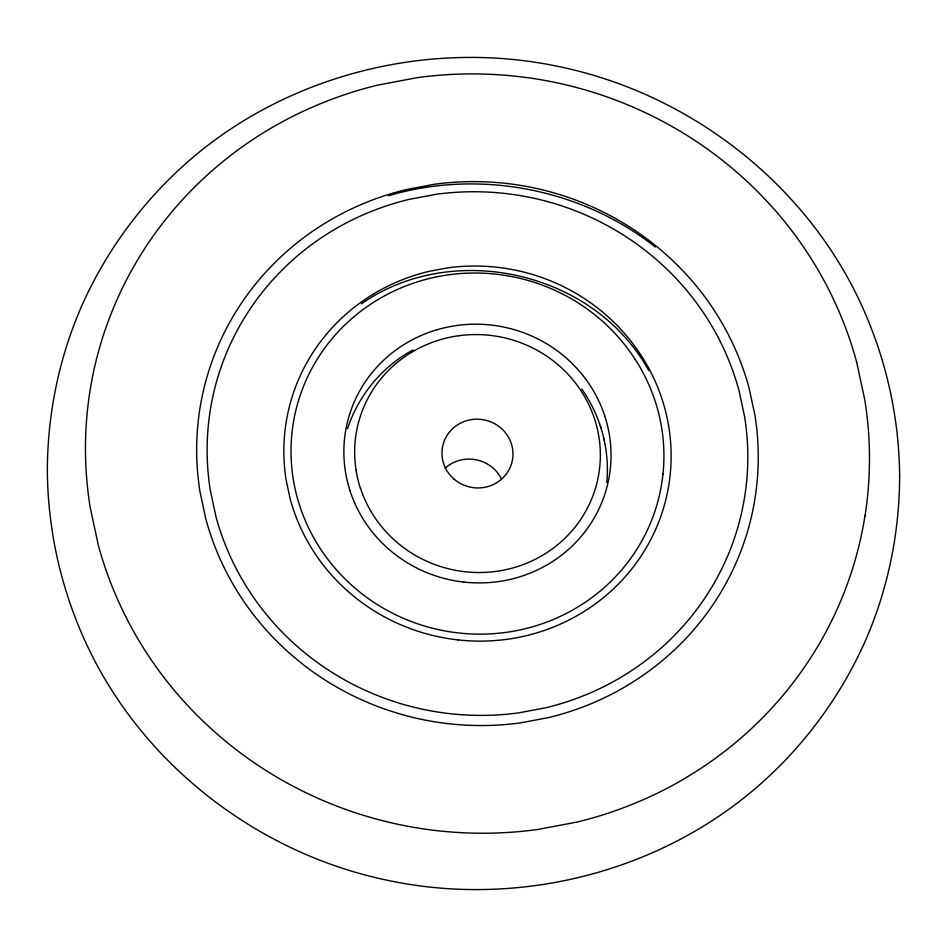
<?xml version="1.0" encoding="UTF-8"?>
<svg xmlns="http://www.w3.org/2000/svg" width="947" height="947" viewBox="0 0 947 947"><rect width="100%" height="100%" fill="white"/><g stroke="black" fill="none" stroke-linecap="round" stroke-linejoin="round"><path stroke-width="1.42" d="M606.814 482.544C609.868 449.742 600.86 416.017 581.813 389.134M347.549 428.565C358.475 395.408 382.162 366.548 412.939 349.952M361.387 303.845C453.554 239.461 594.467 271.907 648.695 370.514M388.59 195.721C479.016 168.933 581.304 188.524 655.3 247.025M600.327 425.665L600.966 428.008M603.724 438.201L604.399 440.675M856.668 362.121L864.836 400.155A394.39 380.954 11.3 0 1 864.99 516.008M746.414 483.384A270.451 261.242 11.3 0 1 621.717 676.821A272.002 262.733 11.3 0 1 546.076 707.705L519.074 712.819A271.99 262.721 11.3 0 1 436.567 711.848A268.581 259.431 11.3 0 1 410.572 706.391A271.067 261.822 11.3 0 1 272.109 621.244A268.617 259.454 11.3 0 1 248.824 590.348A271.931 262.674 11.3 0 1 215.952 516.636L210.329 490.404A271.943 262.686 11.3 0 1 210.222 410.513A268.617 259.454 11.3 0 1 215.514 385.405A271.067 261.834 11.3 0 1 301.596 252.423A268.617 259.466 11.3 0 1 333.19 230.275A271.931 262.674 11.3 0 1 408.867 199.426L435.869 194.324A271.943 262.686 11.3 0 1 518.376 195.295A268.605 259.454 11.3 0 1 544.371 200.74A271.067 261.822 11.3 0 1 682.834 285.899A268.581 259.431 11.3 0 1 706.119 316.795A271.99 262.721 11.3 0 1 738.98 390.507L744.614 416.727A271.99 262.721 11.3 0 1 746.461 483.384M641.261 355.599A194.833 188.193 11.3 0 1 664.806 408.394A192.359 185.801 11.3 0 1 668.842 427.18A194.833 188.204 11.3 0 1 670.156 474.932A193.733 187.127 11.3 0 1 580.807 613.49A194.845 188.204 11.3 0 1 536.109 633.069A192.549 185.991 11.3 0 1 507.272 639.272A194.833 188.193 11.3 0 1 457.981 639.912M641.226 355.622A193.721 187.115 11.3 0 0 496.962 267.255A194.81 188.169 11.3 0 0 447.671 267.871L428.328 271.517A194.798 188.157 11.3 0 0 374.124 293.617M374.136 293.653A193.685 187.092 11.3 0 0 284.834 432.211A194.81 188.169 11.3 0 0 286.112 479.963L290.137 498.749A194.798 188.157 11.3 0 0 313.682 551.545A193.685 187.08 11.3 0 0 457.981 639.876M864.931 515.997A392.188 378.824 11.3 0 1 686.646 777.286M856.668 362.121A394.378 380.943 11.3 0 0 809.01 255.252A389.442 376.172 11.3 0 0 775.226 210.471A393.845 380.422 11.3 0 0 707.48 149.105A390.365 377.06 11.3 0 0 660.461 120.186A393.845 380.422 11.3 0 0 574.474 86.982A389.489 376.208 11.3 0 0 536.783 79.051A394.319 380.883 11.3 0 0 417.154 77.666L377.983 85.064A394.307 380.872 11.3 0 0 268.273 129.81A389.489 376.219 11.3 0 0 222.474 161.925A393.857 380.445 11.3 0 0 160.007 226.735A390.353 377.048 11.3 0 0 130.769 271.884A393.834 380.422 11.3 0 0 97.624 354.734A389.489 376.219 11.3 0 0 89.953 391.135A394.319 380.883 11.3 0 0 90.107 506.988L98.275 545.022A394.307 380.872 11.3 0 0 145.933 651.891A389.489 376.219 11.3 0 0 179.717 696.672A393.869 380.445 11.3 0 0 247.463 758.038A390.365 377.06 11.3 0 0 294.481 786.957A393.822 380.398 11.3 0 0 380.469 820.161A389.442 376.172 11.3 0 0 418.16 828.08A394.378 380.943 11.3 0 0 537.789 829.477L576.948 822.079A394.402 380.954 11.3 0 0 686.682 777.345M627.305 685.45A280.916 271.339 11.3 0 0 756.819 484.533A282.514 272.89 11.3 0 0 754.948 415.307L749.101 388.069A282.502 272.878 11.3 0 0 714.961 311.504A278.974 269.469 11.3 0 0 690.765 279.424A282.123 272.511 11.3 0 0 642.232 235.472A279.625 270.108 11.3 0 0 608.554 214.756A282.123 272.511 11.3 0 0 546.952 190.963A278.998 269.493 11.3 0 0 519.95 185.292A282.466 272.843 11.3 0 0 434.259 184.298L406.204 189.601A282.455 272.831 11.3 0 0 327.615 221.645A278.998 269.493 11.3 0 0 294.813 244.657A282.135 272.523 11.3 0 0 250.067 291.072A279.625 270.096 11.3 0 0 229.115 323.424A282.123 272.511 11.3 0 0 205.381 382.766A278.998 269.493 11.3 0 0 199.876 408.844A282.466 272.843 11.3 0 0 199.995 491.836L205.842 519.074A282.455 272.831 11.3 0 0 239.982 595.627A278.998 269.493 11.3 0 0 264.177 627.707A282.135 272.523 11.3 0 0 312.711 671.672A279.625 270.096 11.3 0 0 346.389 692.387A282.111 272.499 11.3 0 0 407.979 716.169A278.974 269.469 11.3 0 0 434.981 721.851A282.514 272.878 11.3 0 0 520.672 722.845L548.727 717.542A282.514 272.89 11.3 0 0 627.328 685.498M662.947 474.127A186.523 180.167 11.3 0 1 576.96 607.536A187.589 181.197 11.3 0 1 533.93 626.381A185.375 179.054 11.3 0 1 506.16 632.359A187.577 181.185 11.3 0 1 458.703 632.975A186.464 180.119 11.3 0 1 319.814 547.875A187.542 181.149 11.3 0 1 299.773 505.947A185.316 179.007 11.3 0 1 293.227 478.981A187.553 181.161 11.3 0 1 291.972 433.004A186.476 180.119 11.3 0 1 377.983 299.607M662.983 474.139A187.577 181.197 11.3 0 0 661.704 428.162A185.375 179.066 11.3 0 0 655.17 401.197A187.577 181.185 11.3 0 0 635.153 359.244M635.129 359.268A186.464 180.119 11.3 0 0 496.228 274.204A187.553 181.161 11.3 0 0 448.783 274.784A185.316 179.007 11.3 0 0 421.013 280.75A187.542 181.149 11.3 0 0 377.971 299.583M463.947 582.097A133.776 129.206 11.3 0 1 350.106 491.031M436.958 329.745A133.776 129.206 11.3 0 0 345.442 471.713A132.746 128.224 11.3 0 0 350.177 491.091M456.951 325.448A133.776 129.206 11.3 0 1 604.766 415.982M604.766 416.053A132.793 128.271 11.3 0 1 609.454 435.371A133.776 129.206 11.3 0 1 517.914 577.386A132.793 128.271 11.3 0 1 498.015 581.647A134.367 129.786 11.3 0 1 464.03 582.085M437.029 329.769A132.746 128.224 11.3 0 1 456.916 325.496M458.656 335.747A123.003 118.813 11.3 0 1 597.782 430.873A123.003 118.813 11.3 0 1 508.646 569.04A123.003 118.813 11.3 0 1 360.416 488.025M356.119 470.245A123.003 118.813 11.3 0 1 440.272 339.701A122.127 117.961 11.3 0 1 458.561 335.747M360.369 488.084A122.127 117.961 11.3 0 1 356.06 470.316M445.173 468.126A35.536 34.329 11.3 0 1 501.283 478.59M899.65 475.666L899.614 478.495C899.2 532.51 888.44 586.264 867.416 636.053L866.339 638.645C845.47 686.338 815.687 729.853 778.955 766.727L777.167 768.396C676.643 868.352 524.946 909.889 386.921 880.165C255.216 852.62 138.274 761.116 83.561 637.686L82.578 635.484C59.981 583.79 47.847 527.81 47.35 471.393L47.35 468.576C47.776 414.549 58.548 360.807 79.56 311.018L80.613 308.414C101.459 260.697 131.254 217.194 168.01 180.332L169.773 178.628C270.297 78.66 422.007 37.099 560.056 66.835C691.772 94.392 808.738 185.896 863.451 309.361L864.41 311.575C887.008 363.257 899.141 419.249 899.65 475.666M453.885 478.969A35.56 34.341 11.3 0 0 512.256 460.952A35.56 34.341 11.3 0 0 466.279 420.788A35.56 34.341 11.3 0 0 453.885 478.969"/></g></svg>
